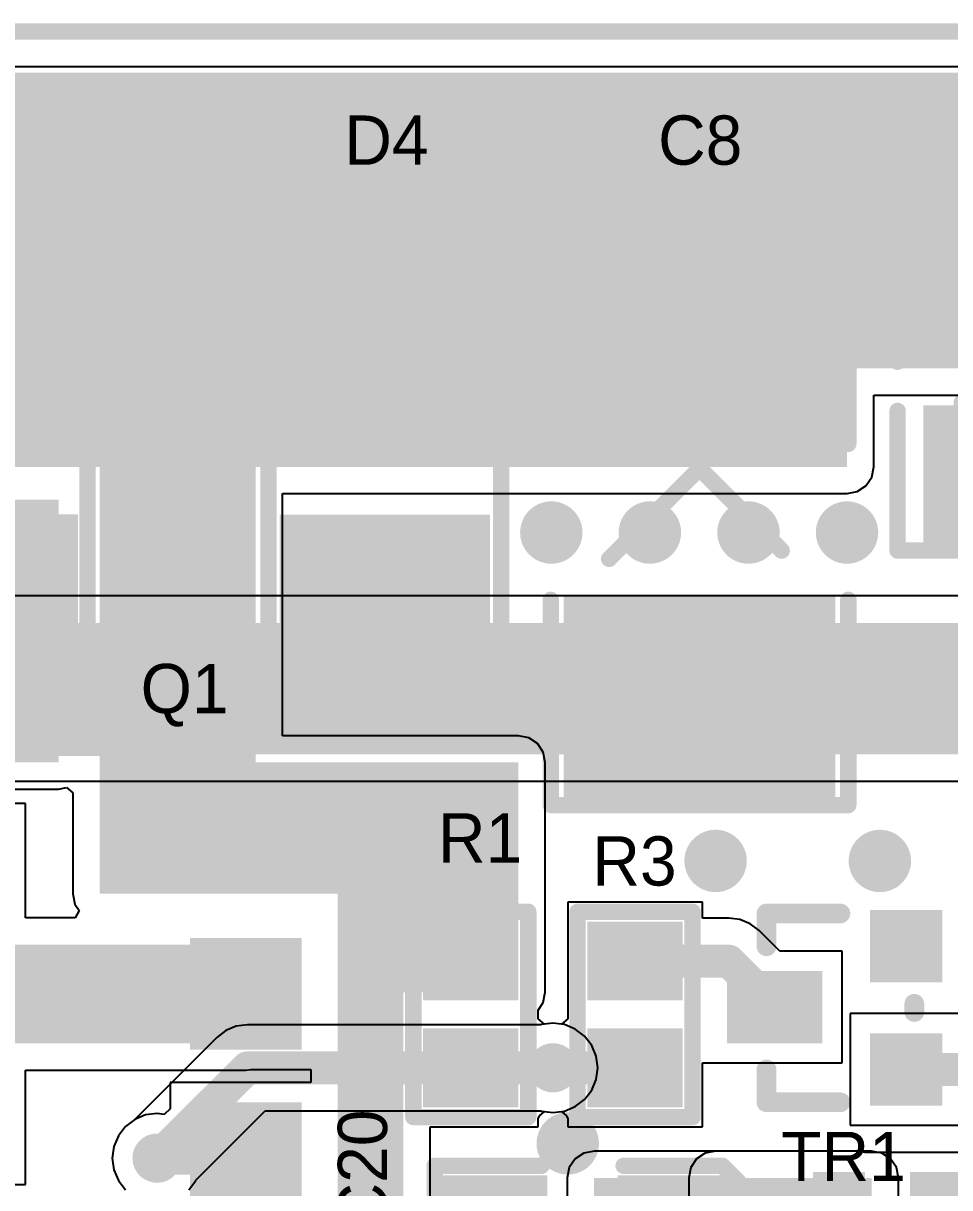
# Model space of a CAD drawing. Extents: x 1012 to 1122, y 1012 to 1122.
# Drawn here: x 1050.51 to 1064.83, y 1103.91 to 1121.92 of the extents above; entities that cross this region are included whole.
import ezdxf

# ---------------------------------------------------------------- set-up
doc = ezdxf.new("R2010")
doc.units = 0
doc.layers.get('0').update_dxf_attribs({"linetype": 'CONTINUOUS'})
for name, color, linetype in [('BOTTOMLAYER', 5, 'CONTINUOUS'), ('BOTTOMSOLDER', 6, 'CONTINUOUS'), ('KEEPOUTLAYER', 6, 'CONTINUOUS'), ('MECHANICAL1', 6, 'CONTINUOUS'), ('MULTILAYER', 9, 'CONTINUOUS'), ('TOPLAYER', 1, 'CONTINUOUS'), ('TOPOVERLAY', 2, 'CONTINUOUS'), ('TOPPASTE', 8, 'CONTINUOUS'), ('TOPSOLDER', 216, 'CONTINUOUS')]:
    doc.layers.add(name, color=color, linetype=linetype)

# ---------------------------------------------------------------- blocks, each defined once
blk = doc.blocks.new('CD7343_20')
at = {"layer": 'TOPLAYER'}
for points in [[(-1.5, -2), (1.5, -2), (-1.5, 2), (1.5, 2)], [(4.088, -2), (7.088, -2), (4.088, 2), (7.088, 2)]]:
    blk.add_solid(points, dxfattribs=at)
at = {"layer": 'TOPOVERLAY', "const_width": 0.254}
for points in [[(-1.905, 1.792), (-1.397, 2.3)], [(1.651, 2.3), (-1.397, 2.3)], [(7.239, 2.3), (4.064, 2.3)], [(7.239, -2.3), (7.239, 2.3)], [(-1.905, -1.792), (-1.905, 1.792)], [(2.032, 0), (3.302, 1.27)], [(3.429, -1.397), (2.032, 0)], [(-1.397, -2.3), (-1.905, -1.792)], [(1.651, -2.3), (-1.397, -2.3)], [(7.239, -2.3), (4.064, -2.3)]]:
    blk.add_lwpolyline(points, dxfattribs=at)
at = {"layer": 'TOPOVERLAY', "const_width": 0.127}
for points in [[(-1.46, 2.3, 1), (-1.333, 2.3, 1)], [(-1.46, 2.3, 1), (-1.333, 2.3, 1)], [(1.587, 2.3, 1), (1.714, 2.3, 1)], [(4, 2.3, 1), (4.128, 2.3, 1)], [(7.176, 2.3, 1), (7.302, 2.3, 1)], [(7.176, 2.3, 1), (7.302, 2.3, 1)], [(-1.968, 1.792, 1), (-1.841, 1.792, 1)], [(-1.968, 1.792, 1), (-1.841, 1.792, 1)], [(3.239, 1.27, 1), (3.365, 1.27, 1)], [(1.968, 0, 1), (2.095, 0, 1)], [(1.968, 0, 1), (2.095, 0, 1)], [(3.365, -1.397, 1), (3.493, -1.397, 1)], [(-1.968, -1.792, 1), (-1.841, -1.792, 1)], [(-1.968, -1.792, 1), (-1.841, -1.792, 1)], [(-1.46, -2.3, 1), (-1.333, -2.3, 1)], [(-1.46, -2.3, 1), (-1.333, -2.3, 1)], [(1.587, -2.3, 1), (1.714, -2.3, 1)], [(4, -2.3, 1), (4.128, -2.3, 1)], [(7.176, -2.3, 1), (7.302, -2.3, 1)], [(7.176, -2.3, 1), (7.302, -2.3, 1)]]:
    blk.add_lwpolyline(points, format="xyb", close=True, dxfattribs=at)
at = {"layer": 'TOPPASTE'}
for points in [[(-1.5, -2), (1.5, -2), (-1.5, 2), (1.5, 2)], [(4.088, -2), (7.088, -2), (4.088, 2), (7.088, 2)]]:
    blk.add_solid(points, dxfattribs=at)
at = {"layer": 'TOPSOLDER'}
for points in [[(-1.602, -2.102), (1.602, -2.102), (-1.602, 2.102), (1.602, 2.102)], [(3.986, -2.102), (7.19, -2.102), (3.986, 2.102), (7.19, 2.102)]]:
    blk.add_solid(points, dxfattribs=at)
blk = doc.blocks.new('CB3528_21')
at = {"layer": 'TOPLAYER'}
for points in [[(-1, -1), (1, -1), (-1, 1), (1, 1)], [(1.794, -1), (3.794, -1), (1.794, 1), (3.794, 1)]]:
    blk.add_solid(points, dxfattribs=at)
at = {"layer": 'TOPOVERLAY', "const_width": 0.254}
for points in [[(-1.27, 1.119), (-0.889, 1.5)], [(1.016, 1.5), (-0.889, 1.5)], [(3.937, 1.5), (1.778, 1.5)], [(3.937, -1.5), (3.937, 1.5)], [(-1.27, -1.119), (-1.27, 1.119)], [(1.143, 0), (1.651, 0.508)], [(1.651, -0.508), (1.143, 0)], [(-0.889, -1.5), (-1.27, -1.119)], [(1.016, -1.5), (-0.889, -1.5)], [(3.937, -1.5), (1.778, -1.5)]]:
    blk.add_lwpolyline(points, dxfattribs=at)
at = {"layer": 'TOPOVERLAY', "const_width": 0.127}
for points in [[(-0.952, 1.5, 1), (-0.825, 1.5, 1)], [(-0.952, 1.5, 1), (-0.825, 1.5, 1)], [(0.952, 1.5, 1), (1.079, 1.5, 1)], [(1.714, 1.5, 1), (1.841, 1.5, 1)], [(3.873, 1.5, 1), (4, 1.5, 1)], [(3.873, 1.5, 1), (4, 1.5, 1)], [(-1.333, 1.119, 1), (-1.206, 1.119, 1)], [(-1.333, 1.119, 1), (-1.206, 1.119, 1)], [(1.587, 0.508, 1), (1.714, 0.508, 1)], [(1.079, 0, 1), (1.206, 0, 1)], [(1.079, 0, 1), (1.206, 0, 1)], [(1.587, -0.508, 1), (1.714, -0.508, 1)], [(-1.333, -1.119, 1), (-1.206, -1.119, 1)], [(-1.333, -1.119, 1), (-1.206, -1.119, 1)], [(-0.952, -1.5, 1), (-0.825, -1.5, 1)], [(-0.952, -1.5, 1), (-0.825, -1.5, 1)], [(0.952, -1.5, 1), (1.079, -1.5, 1)], [(1.714, -1.5, 1), (1.841, -1.5, 1)], [(3.873, -1.5, 1), (4, -1.5, 1)], [(3.873, -1.5, 1), (4, -1.5, 1)]]:
    blk.add_lwpolyline(points, format="xyb", close=True, dxfattribs=at)
at = {"layer": 'TOPPASTE'}
for points in [[(-1, -1), (1, -1), (-1, 1), (1, 1)], [(1.794, -1), (3.794, -1), (1.794, 1), (3.794, 1)]]:
    blk.add_solid(points, dxfattribs=at)
at = {"layer": 'TOPSOLDER'}
for points in [[(-1.102, -1.102), (1.102, -1.102), (-1.102, 1.102), (1.102, 1.102)], [(1.692, -1.102), (3.896, -1.102), (1.692, 1.102), (3.896, 1.102)]]:
    blk.add_solid(points, dxfattribs=at)
blk = doc.blocks.new('CA3216_32')
at = {"layer": 'TOPLAYER'}
for points in [[(-0.75, -0.75), (0.75, -0.75), (-0.75, 0.75), (0.75, 0.75)], [(2.044, -0.75), (3.544, -0.75), (2.044, 0.75), (3.544, 0.75)]]:
    blk.add_solid(points, dxfattribs=at)
at = {"layer": 'TOPOVERLAY', "const_width": 0.254}
for points in [[(-0.762, 1), (-1.016, 0.746)], [(0.762, 1), (-0.762, 1)], [(3.683, 1), (2.032, 1)], [(3.683, 1), (3.683, -1)], [(-1.016, 0.746), (-1.016, -0.746)], [(1.27, 0.381), (0.889, 0)], [(1.27, -0.381), (0.889, 0)], [(-0.762, -1), (-1.016, -0.746)], [(0.762, -1), (-0.762, -1)], [(3.683, -1), (2.032, -1)]]:
    blk.add_lwpolyline(points, dxfattribs=at)
at = {"layer": 'TOPOVERLAY', "const_width": 0.127}
for points in [[(-0.825, 1, 1), (-0.699, 1, 1)], [(-0.825, 1, 1), (-0.699, 1, 1)], [(0.699, 1, 1), (0.825, 1, 1)], [(1.968, 1, 1), (2.095, 1, 1)], [(3.619, 1, 1), (3.747, 1, 1)], [(3.619, 1, 1), (3.747, 1, 1)], [(-1.079, 0.746, 1), (-0.952, 0.746, 1)], [(-1.079, 0.746, 1), (-0.952, 0.746, 1)], [(1.206, 0.381, 1), (1.333, 0.381, 1)], [(0.825, 0, 1), (0.952, 0, 1)], [(0.825, 0, 1), (0.952, 0, 1)], [(1.206, -0.381, 1), (1.333, -0.381, 1)], [(-1.079, -0.746, 1), (-0.952, -0.746, 1)], [(-1.079, -0.746, 1), (-0.952, -0.746, 1)], [(-0.825, -1, 1), (-0.699, -1, 1)], [(-0.825, -1, 1), (-0.699, -1, 1)], [(0.699, -1, 1), (0.825, -1, 1)], [(1.968, -1, 1), (2.095, -1, 1)], [(3.619, -1, 1), (3.747, -1, 1)], [(3.619, -1, 1), (3.747, -1, 1)]]:
    blk.add_lwpolyline(points, format="xyb", close=True, dxfattribs=at)
at = {"layer": 'TOPPASTE'}
for points in [[(-0.75, -0.75), (0.75, -0.75), (-0.75, 0.75), (0.75, 0.75)], [(2.044, -0.75), (3.544, -0.75), (2.044, 0.75), (3.544, 0.75)]]:
    blk.add_solid(points, dxfattribs=at)
at = {"layer": 'TOPSOLDER'}
for points in [[(-0.852, -0.852), (0.852, -0.852), (-0.852, 0.852), (0.852, 0.852)], [(1.942, -0.852), (3.646, -0.852), (1.942, 0.852), (3.646, 0.852)]]:
    blk.add_solid(points, dxfattribs=at)
blk = doc.blocks.new('SMB_100')
at = {"layer": 'TOPLAYER'}
for points in [[(1.27, 1.524), (-1.27, 1.524), (1.27, -1.524), (-1.27, -1.524)], [(5.77, 1.524), (3.23, 1.524), (5.77, -1.524), (3.23, -1.524)]]:
    blk.add_solid(points, dxfattribs=at)
at = {"layer": 'TOPOVERLAY', "const_width": 0.254}
for points in [[(-1.469, 1.803), (-1.469, -1.803)], [(-1.469, 1.8), (5.897, 1.8)], [(2.976, 1.8), (2.976, -1.8)], [(6.024, 1.8), (6.024, -1.8)], [(-1.469, -1.8), (5.897, -1.8)]]:
    blk.add_lwpolyline(points, dxfattribs=at)
at = {"layer": 'TOPOVERLAY', "const_width": 0.127}
for points in [[(-1.533, 1.803, 1), (-1.406, 1.803, 1)], [(-1.533, 1.8, 1), (-1.406, 1.8, 1)], [(2.912, 1.8, 1), (3.039, 1.8, 1)], [(5.833, 1.8, 1), (5.96, 1.8, 1)], [(5.96, 1.8, 1), (6.087, 1.8, 1)], [(-1.533, -1.8, 1), (-1.406, -1.8, 1)], [(-1.533, -1.803, 1), (-1.406, -1.803, 1)], [(2.912, -1.8, 1), (3.039, -1.8, 1)], [(5.833, -1.8, 1), (5.96, -1.8, 1)], [(5.96, -1.8, 1), (6.087, -1.8, 1)]]:
    blk.add_lwpolyline(points, format="xyb", close=True, dxfattribs=at)
at = {"layer": 'TOPPASTE'}
for points in [[(1.27, 1.524), (-1.27, 1.524), (1.27, -1.524), (-1.27, -1.524)], [(5.77, 1.524), (3.23, 1.524), (5.77, -1.524), (3.23, -1.524)]]:
    blk.add_solid(points, dxfattribs=at)
at = {"layer": 'TOPSOLDER'}
for points in [[(1.372, 1.626), (-1.372, 1.626), (1.372, -1.626), (-1.372, -1.626)], [(5.872, 1.626), (3.128, 1.626), (5.872, -1.626), (3.128, -1.626)]]:
    blk.add_solid(points, dxfattribs=at)
blk = doc.blocks.new('CC1812_105')
at = {"layer": 'TOPLAYER'}
for points in [[(-1, -1.6), (1, -1.6), (-1, 1.6), (1, 1.6)], [(3.5, -1.6), (5.5, -1.6), (3.5, 1.6), (5.5, 1.6)]]:
    blk.add_solid(points, dxfattribs=at)
at = {"layer": 'TOPOVERLAY', "const_width": 0.254}
for points in [[(-1.25, 1.85), (-1.25, -1.85)], [(-1.25, 1.85), (5.75, 1.85)], [(5.75, 1.85), (5.75, -1.85)], [(-1.25, -1.85), (5.75, -1.85)]]:
    blk.add_lwpolyline(points, dxfattribs=at)
at = {"layer": 'TOPOVERLAY', "const_width": 0.127}
for points in [[(-1.314, 1.85, 1), (-1.187, 1.85, 1)], [(-1.314, 1.85, 1), (-1.187, 1.85, 1)], [(5.687, 1.85, 1), (5.814, 1.85, 1)], [(5.687, 1.85, 1), (5.814, 1.85, 1)], [(-1.314, -1.85, 1), (-1.187, -1.85, 1)], [(-1.314, -1.85, 1), (-1.187, -1.85, 1)], [(5.687, -1.85, 1), (5.814, -1.85, 1)], [(5.687, -1.85, 1), (5.814, -1.85, 1)]]:
    blk.add_lwpolyline(points, format="xyb", close=True, dxfattribs=at)
at = {"layer": 'TOPPASTE'}
for points in [[(-1, -1.6), (1, -1.6), (-1, 1.6), (1, 1.6)], [(3.5, -1.6), (5.5, -1.6), (3.5, 1.6), (5.5, 1.6)]]:
    blk.add_solid(points, dxfattribs=at)
at = {"layer": 'TOPSOLDER'}
for points in [[(-1.102, -1.702), (1.102, -1.702), (-1.102, 1.702), (1.102, 1.702)], [(3.398, -1.702), (5.602, -1.702), (3.398, 1.702), (5.602, 1.702)]]:
    blk.add_solid(points, dxfattribs=at)
blk = doc.blocks.new('TO_252_124')
at = {"layer": 'TOPLAYER'}
for points in [[(0, 3.81), (5.08, 3.81), (0, 11.43), (5.08, 11.43)], [(-0.762, -0.762), (0.762, -0.762), (-0.762, 0.762), (0.762, 0.762)], [(1.778, -0.762), (3.302, -0.762), (1.778, 0.762), (3.302, 0.762)], [(4.318, -0.762), (5.842, -0.762), (4.318, 0.762), (5.842, 0.762)]]:
    blk.add_solid(points, dxfattribs=at)
at = {"layer": 'TOPOVERLAY', "const_width": 0.254}
for points in [[(-0.254, 12.192), (-1.27, 11.176)], [(-0.254, 12.192), (5.588, 12.192)], [(5.588, 12.192), (6.35, 11.43)], [(6.35, 11.43), (6.35, 0)], [(-1.27, 11.176), (-1.27, 0)]]:
    blk.add_lwpolyline(points, dxfattribs=at)
at = {"layer": 'TOPOVERLAY', "const_width": 0.127}
for points in [[(-0.3175, 12.192, 1), (-0.1905, 12.192, 1)], [(-0.3175, 12.192, 1), (-0.1905, 12.192, 1)], [(5.5245, 12.192, 1), (5.6515, 12.192, 1)], [(5.5245, 12.192, 1), (5.6515, 12.192, 1)], [(6.2865, 11.43, 1), (6.4135, 11.43, 1)], [(6.2865, 11.43, 1), (6.4135, 11.43, 1)], [(-1.3335, 11.176, 1), (-1.2065, 11.176, 1)], [(-1.3335, 11.176, 1), (-1.2065, 11.176, 1)], [(-1.3335, 0, 1), (-1.2065, 0, 1)], [(6.2865, 0, 1), (6.4135, 0, 1)]]:
    blk.add_lwpolyline(points, format="xyb", close=True, dxfattribs=at)
at = {"layer": 'TOPPASTE'}
for points in [[(0, 3.81), (5.08, 3.81), (0, 11.43), (5.08, 11.43)], [(-0.762, -0.762), (0.762, -0.762), (-0.762, 0.762), (0.762, 0.762)], [(1.778, -0.762), (3.302, -0.762), (1.778, 0.762), (3.302, 0.762)], [(4.318, -0.762), (5.842, -0.762), (4.318, 0.762), (5.842, 0.762)]]:
    blk.add_solid(points, dxfattribs=at)
at = {"layer": 'TOPSOLDER'}
for points in [[(-0.1016, 3.7084), (5.1816, 3.7084), (-0.1016, 11.5316), (5.1816, 11.5316)], [(-0.8636, -0.8636), (0.8636, -0.8636), (-0.8636, 0.8636), (0.8636, 0.8636)], [(1.6764, -0.8636), (3.4036, -0.8636), (1.6764, 0.8636), (3.4036, 0.8636)], [(4.2164, -0.8636), (5.9436, -0.8636), (4.2164, 0.8636), (5.9436, 0.8636)]]:
    blk.add_solid(points, dxfattribs=at)
blk = doc.blocks.new('CC0603_127')
at = {"layer": 'TOPLAYER'}
for points in [[(-0.508, -0.635), (0.508, -0.635), (-0.508, 0.635), (0.508, 0.635)], [(1.143, -0.635), (2.159, -0.635), (1.143, 0.635), (2.159, 0.635)]]:
    blk.add_solid(points, dxfattribs=at)
at = {"layer": 'TOPOVERLAY', "const_width": 0.254}
for points in [[(-0.762, 0.889), (-0.508, 0.889)], [(-0.762, 0.889), (-0.762, -0.889)], [(-0.508, 0.889), (2.413, 0.889)], [(2.413, 0.889), (2.413, -0.889)], [(-0.762, -0.889), (2.413, -0.889)]]:
    blk.add_lwpolyline(points, dxfattribs=at)
at = {"layer": 'TOPOVERLAY', "const_width": 0.127}
for points in [[(-0.8255, 0.889, 1), (-0.6985, 0.889, 1)], [(-0.8255, 0.889, 1), (-0.6985, 0.889, 1)], [(-0.5715, 0.889, 1), (-0.4445, 0.889, 1)], [(-0.5715, 0.889, 1), (-0.4445, 0.889, 1)], [(2.3495, 0.889, 1), (2.4765, 0.889, 1)], [(2.3495, 0.889, 1), (2.4765, 0.889, 1)], [(-0.8255, -0.889, 1), (-0.6985, -0.889, 1)], [(-0.8255, -0.889, 1), (-0.6985, -0.889, 1)], [(2.3495, -0.889, 1), (2.4765, -0.889, 1)], [(2.3495, -0.889, 1), (2.4765, -0.889, 1)]]:
    blk.add_lwpolyline(points, format="xyb", close=True, dxfattribs=at)
at = {"layer": 'TOPPASTE'}
for points in [[(-0.508, -0.635), (0.508, -0.635), (-0.508, 0.635), (0.508, 0.635)], [(1.143, -0.635), (2.159, -0.635), (1.143, 0.635), (2.159, 0.635)]]:
    blk.add_solid(points, dxfattribs=at)
at = {"layer": 'TOPSOLDER'}
for points in [[(-0.6096, -0.7366), (0.6096, -0.7366), (-0.6096, 0.7366), (0.6096, 0.7366)], [(1.0414, -0.7366), (2.2606, -0.7366), (1.0414, 0.7366), (2.2606, 0.7366)]]:
    blk.add_solid(points, dxfattribs=at)
blk = doc.blocks.new('CC0603_129')
at = {"layer": 'TOPLAYER'}
for points in [[(-0.508, -0.635), (0.508, -0.635), (-0.508, 0.635), (0.508, 0.635)], [(1.143, -0.635), (2.159, -0.635), (1.143, 0.635), (2.159, 0.635)]]:
    blk.add_solid(points, dxfattribs=at)
at = {"layer": 'TOPOVERLAY', "const_width": 0.254}
for points in [[(-0.762, 0.889), (-0.762, -0.889)], [(-0.762, 0.889), (-0.508, 0.889)], [(-0.508, 0.889), (2.413, 0.889)], [(2.413, 0.889), (2.413, -0.889)], [(-0.762, -0.889), (2.413, -0.889)]]:
    blk.add_lwpolyline(points, dxfattribs=at)
at = {"layer": 'TOPOVERLAY', "const_width": 0.127}
for points in [[(-0.8255, 0.889, 1), (-0.6985, 0.889, 1)], [(-0.8255, 0.889, 1), (-0.6985, 0.889, 1)], [(-0.5715, 0.889, 1), (-0.4445, 0.889, 1)], [(-0.5715, 0.889, 1), (-0.4445, 0.889, 1)], [(2.3495, 0.889, 1), (2.4765, 0.889, 1)], [(2.3495, 0.889, 1), (2.4765, 0.889, 1)], [(-0.8255, -0.889, 1), (-0.6985, -0.889, 1)], [(-0.8255, -0.889, 1), (-0.6985, -0.889, 1)], [(2.3495, -0.889, 1), (2.4765, -0.889, 1)], [(2.3495, -0.889, 1), (2.4765, -0.889, 1)]]:
    blk.add_lwpolyline(points, format="xyb", close=True, dxfattribs=at)
at = {"layer": 'TOPPASTE'}
for points in [[(-0.508, -0.635), (0.508, -0.635), (-0.508, 0.635), (0.508, 0.635)], [(1.143, -0.635), (2.159, -0.635), (1.143, 0.635), (2.159, 0.635)]]:
    blk.add_solid(points, dxfattribs=at)
at = {"layer": 'TOPSOLDER'}
for points in [[(-0.6096, -0.7366), (0.6096, -0.7366), (-0.6096, 0.7366), (0.6096, 0.7366)], [(1.0414, -0.7366), (2.2606, -0.7366), (1.0414, 0.7366), (2.2606, 0.7366)]]:
    blk.add_solid(points, dxfattribs=at)
blk = doc.blocks.new('SOT_23W_229')
at = {"layer": 'TOPLAYER'}
for points in [[(0.508, 1.397), (1.422, 1.397), (0.508, 2.667), (1.422, 2.667)], [(-0.457, -0.457), (0.457, -0.457), (-0.457, 0.457), (0.457, 0.457)], [(1.448, -0.457), (2.362, -0.457), (1.448, 0.457), (2.362, 0.457)]]:
    blk.add_solid(points, dxfattribs=at)
at = {"layer": 'TOPOVERLAY', "const_width": 0.305}
for points in [[(-0.508, 2.159), (-0.508, 1.016)], [(-0.508, 2.159), (0, 2.159)], [(1.905, 2.159), (2.413, 2.159)], [(2.413, 2.159), (2.413, 1.016)], [(0.889, -0.127), (1.016, -0.127)]]:
    blk.add_lwpolyline(points, dxfattribs=at)
at = {"layer": 'TOPOVERLAY', "const_width": 0.152}
for points in [[(-0.585, 2.159, 1), (-0.432, 2.159, 1)], [(-0.585, 2.159, 1), (-0.432, 2.159, 1)], [(-0.077, 2.159, 1), (0.076, 2.159, 1)], [(1.828, 2.159, 1), (1.981, 2.159, 1)], [(2.336, 2.159, 1), (2.489, 2.159, 1)], [(2.336, 2.159, 1), (2.489, 2.159, 1)], [(-0.585, 1.016, 1), (-0.432, 1.016, 1)], [(2.336, 1.016, 1), (2.489, 1.016, 1)], [(0.812, -0.127, 1), (0.965, -0.127, 1)], [(0.939, -0.127, 1), (1.092, -0.127, 1)]]:
    blk.add_lwpolyline(points, format="xyb", close=True, dxfattribs=at)
at = {"layer": 'TOPPASTE'}
for points in [[(0.508, 1.397), (1.422, 1.397), (0.508, 2.667), (1.422, 2.667)], [(-0.457, -0.457), (0.457, -0.457), (-0.457, 0.457), (0.457, 0.457)], [(1.448, -0.457), (2.362, -0.457), (1.448, 0.457), (2.362, 0.457)]]:
    blk.add_solid(points, dxfattribs=at)
at = {"layer": 'TOPSOLDER'}
for points in [[(0.406, 1.295), (1.524, 1.295), (0.406, 2.769), (1.524, 2.769)], [(-0.559, -0.559), (0.559, -0.559), (-0.559, 0.559), (0.559, 0.559)], [(1.346, -0.559), (2.464, -0.559), (1.346, 0.559), (2.464, 0.559)]]:
    blk.add_solid(points, dxfattribs=at)
blk = doc.blocks.new('SOT_89_234')
at = {"layer": 'TOPLAYER'}
for points in [[(2.32, 4.9), (0.52, 4.9), (2.32, 3.1), (0.52, 3.1)], [(0.3, 0.8), (-0.3, 0.8), (0.3, -0.8), (-0.3, -0.8)], [(1.72, 0.8), (1.12, 0.8), (1.72, -0.8), (1.12, -0.8)], [(3.22, 0.8), (2.62, 0.8), (3.22, -0.8), (2.62, -0.8)]]:
    blk.add_solid(points, dxfattribs=at)
at = {"layer": 'TOPOVERLAY', "const_width": 0.254}
for points in [[(-0.5, 2.5), (-0.5, 1)], [(3.5, 2.5), (-0.5, 2.5)], [(3.5, 2.5), (3.5, 1)], [(3.5, 1), (-0.5, 1)]]:
    blk.add_lwpolyline(points, dxfattribs=at)
at = {"layer": 'TOPOVERLAY', "const_width": 0.127}
for points in [[(-0.563, 2.5, 1), (-0.436, 2.5, 1)], [(-0.563, 2.5, 1), (-0.436, 2.5, 1)], [(3.436, 2.5, 1), (3.563, 2.5, 1)], [(3.436, 2.5, 1), (3.563, 2.5, 1)], [(-0.563, 1, 1), (-0.436, 1, 1)], [(-0.563, 1, 1), (-0.436, 1, 1)], [(3.436, 1, 1), (3.563, 1, 1)], [(3.436, 1, 1), (3.563, 1, 1)]]:
    blk.add_lwpolyline(points, format="xyb", close=True, dxfattribs=at)
at = {"layer": 'TOPPASTE'}
for points in [[(2.32, 4.9), (0.52, 4.9), (2.32, 3.1), (0.52, 3.1)], [(0.3, 0.8), (-0.3, 0.8), (0.3, -0.8), (-0.3, -0.8)], [(1.72, 0.8), (1.12, 0.8), (1.72, -0.8), (1.12, -0.8)], [(3.22, 0.8), (2.62, 0.8), (3.22, -0.8), (2.62, -0.8)]]:
    blk.add_solid(points, dxfattribs=at)
at = {"layer": 'TOPSOLDER'}
for points in [[(2.422, 5.002), (0.418, 5.002), (2.422, 2.998), (0.418, 2.998)], [(0.402, 0.902), (-0.402, 0.902), (0.402, -0.902), (-0.402, -0.902)], [(1.822, 0.902), (1.018, 0.902), (1.822, -0.902), (1.018, -0.902)], [(3.322, 0.902), (2.518, 0.902), (3.322, -0.902), (2.518, -0.902)]]:
    blk.add_solid(points, dxfattribs=at)

msp = doc.modelspace()

# ---------------------------------------------------------------- linework, layer by layer
at = {"layer": 'BOTTOMLAYER'}
for p, q in [((1014.783, 1121.251), (1067.555, 1121.251)), ((1097.153, 1113.066), (1037.803, 1113.066)), ((1037.209, 1110.196), (1067.677, 1110.196)), ((1053.64, 1106.34), (1053.502, 1106.235)), ((1053.801, 1106.407), (1053.64, 1106.34)), ((1053.973, 1106.43), (1053.801, 1106.407)), ((1058.513, 1106.43), (1053.973, 1106.43)), ((1058.518, 1106.432), (1058.513, 1106.43)), ((1058.697, 1106.455), (1058.518, 1106.432)), ((1058.876, 1106.432), (1058.697, 1106.455)), ((1059.043, 1106.363), (1058.876, 1106.432)), ((1059.187, 1106.253), (1059.043, 1106.363)), ((1053.502, 1106.235), (1052.235, 1104.968)), ((1053.502, 1106.235), (1053.502, 1106.235)), ((1059.296, 1106.109), (1059.187, 1106.253)), ((1059.366, 1105.943), (1059.296, 1106.109)), ((1059.389, 1105.764), (1059.366, 1105.943)), ((1059.366, 1105.585), (1059.389, 1105.764)), ((1059.187, 1105.274), (1059.296, 1105.418)), ((1059.296, 1105.418), (1059.366, 1105.585)), ((1059.043, 1105.165), (1059.187, 1105.274)), ((1053.177, 1104.026), (1054.249, 1105.098)), ((1054.249, 1105.098), (1058.513, 1105.098)), ((1058.513, 1105.098), (1058.518, 1105.095)), ((1058.518, 1105.095), (1058.697, 1105.072)), ((1058.697, 1105.072), (1058.876, 1105.095)), ((1058.876, 1105.095), (1059.043, 1105.165)), ((1052.23, 1104.966), (1052.087, 1104.856)), ((1052.235, 1104.968), (1052.23, 1104.966)), ((1051.977, 1104.712), (1051.908, 1104.546)), ((1052.087, 1104.856), (1051.977, 1104.712)), ((1051.908, 1104.546), (1051.884, 1104.367)), ((1051.884, 1104.367), (1051.908, 1104.188)), ((1060.919, 1104.355), (1060.829, 1104.22)), ((1061.053, 1104.445), (1060.919, 1104.355)), ((1061.212, 1104.476), (1061.053, 1104.445)), ((1063.625, 1104.476), (1061.212, 1104.476)), ((1063.784, 1104.445), (1063.625, 1104.476)), ((1063.918, 1104.355), (1063.784, 1104.445)), ((1064.008, 1104.22), (1063.918, 1104.355)), ((1051.908, 1104.188), (1051.977, 1104.021)), ((1060.829, 1104.22), (1060.798, 1104.062)), ((1064.039, 1104.062), (1064.008, 1104.22)), ((1051.977, 1104.021), (1052.087, 1103.877)), ((1053.065, 1103.877), (1053.175, 1104.021)), ((1053.175, 1104.021), (1053.177, 1104.026)), ((1060.798, 1104.062), (1060.798, 1103.027)), ((1064.039, 1102.233), (1064.039, 1104.062))]:
    msp.add_line(p, q, dxfattribs=at)
for points, const_width in [([(1058.482, 1114.044, 1), (1058.862, 1114.044, 1)], 0.381), ([(1060.005, 1114.044, 1), (1060.387, 1114.044, 1)], 0.381), ([(1061.53, 1114.044, 1), (1061.91, 1114.044, 1)], 0.381), ([(1063.053, 1114.044, 1), (1063.435, 1114.044, 1)], 0.381), ([(1061.022, 1108.964, 1), (1061.402, 1108.964, 1)], 0.381), ([(1063.562, 1108.964, 1), (1063.943, 1108.964, 1)], 0.381), ([(1053.846, 1105.764, 1), (1054.1, 1105.764, 1)], 0.254), ([(1053.846, 1105.764, 1), (1054.1, 1105.764, 1)], 0.254), ([(1058.558, 1105.764, 1), (1058.837, 1105.764, 1)], 0.279), ([(1058.57, 1105.764, 1), (1058.824, 1105.764, 1)], 0.254), ([(1058.736, 1104.595, 1), (1059.117, 1104.595, 1)], 0.381), ([(1052.436, 1104.367, 1), (1052.716, 1104.367, 1)], 0.279), ([(1052.449, 1104.367, 1), (1052.703, 1104.367, 1)], 0.254)]:
    msp.add_lwpolyline(points, format="xyb", close=True, dxfattribs=dict(at, const_width=const_width))
for points, const_width in [([(1037.209, 1111.631), (1097.153, 1111.631)], 2.032), ([(1052.576, 1104.367), (1053.973, 1105.764)], 0.508), ([(1053.973, 1105.764), (1058.697, 1105.764)], 0.508)]:
    msp.add_lwpolyline(points, dxfattribs=dict(at, const_width=const_width))
msp.add_solid([(1061.212, 1102.233), (1063.625, 1102.233), (1061.212, 1104.062), (1063.625, 1104.062)], dxfattribs=at)
at = {"layer": 'BOTTOMSOLDER'}
for points, const_width in [([(1058.431, 1114.044, 1), (1058.913, 1114.044, 1)], 0.483), ([(1059.955, 1114.044, 1), (1060.437, 1114.044, 1)], 0.483), ([(1061.479, 1114.044, 1), (1061.961, 1114.044, 1)], 0.483), ([(1063.003, 1114.044, 1), (1063.485, 1114.044, 1)], 0.483), ([(1060.971, 1108.964, 1), (1061.453, 1108.964, 1)], 0.483), ([(1063.511, 1108.964, 1), (1063.993, 1108.964, 1)], 0.483), ([(1058.507, 1105.764, 1), (1058.888, 1105.764, 1)], 0.381), ([(1058.685, 1104.595, 1), (1059.167, 1104.595, 1)], 0.483), ([(1052.386, 1104.367, 1), (1052.766, 1104.367, 1)], 0.381)]:
    msp.add_lwpolyline(points, format="xyb", close=True, dxfattribs=dict(at, const_width=const_width))
at = {"layer": 'KEEPOUTLAYER', "const_width": 0.254}
msp.add_lwpolyline([(1014.782, 1121.795), (1118.782, 1121.795)], dxfattribs=at)
at = {"layer": 'MECHANICAL1', "const_width": 0.254}
msp.add_lwpolyline([(1014.782, 1121.795), (1118.782, 1121.795)], dxfattribs=at)
at = {"layer": 'MULTILAYER'}
for points, const_width in [([(1058.482, 1114.044, 1), (1058.862, 1114.044, 1)], 0.381), ([(1060.005, 1114.044, 1), (1060.387, 1114.044, 1)], 0.381), ([(1061.53, 1114.044, 1), (1061.91, 1114.044, 1)], 0.381), ([(1063.053, 1114.044, 1), (1063.435, 1114.044, 1)], 0.381), ([(1061.022, 1108.964, 1), (1061.402, 1108.964, 1)], 0.381), ([(1063.562, 1108.964, 1), (1063.943, 1108.964, 1)], 0.381), ([(1058.558, 1105.764, 1), (1058.837, 1105.764, 1)], 0.279), ([(1058.736, 1104.595, 1), (1059.117, 1104.595, 1)], 0.381), ([(1052.436, 1104.367, 1), (1052.716, 1104.367, 1)], 0.279)]:
    msp.add_lwpolyline(points, format="xyb", close=True, dxfattribs=dict(at, const_width=const_width))
at = {"layer": 'TOPLAYER'}
for p, q in [((1063.658, 1115.06), (1063.658, 1116.17)), ((1063.658, 1116.17), (1066.8, 1116.17)), ((1063.627, 1114.901), (1063.658, 1115.06)), ((1063.537, 1114.767), (1063.627, 1114.901)), ((1054.514, 1110.902), (1054.514, 1114.646)), ((1054.514, 1114.646), (1063.244, 1114.646)), ((1063.244, 1114.646), (1063.403, 1114.677)), ((1063.403, 1114.677), (1063.537, 1114.767)), ((1058.164, 1110.902), (1054.514, 1110.902)), ((1058.323, 1110.871), (1058.164, 1110.902)), ((1058.457, 1110.781), (1058.323, 1110.871)), ((1058.547, 1110.647), (1058.457, 1110.781)), ((1058.578, 1110.488), (1058.547, 1110.647)), ((1058.578, 1108.888), (1058.578, 1110.488)), ((1041.908, 1110.074), (1051.052, 1110.074)), ((1051.052, 1110.074), (1051.174, 1110.098)), ((1051.174, 1110.098), (1051.273, 1110.017)), ((1051.273, 1110.017), (1051.273, 1108.456)), ((1050.544, 1109.853), (1042.111, 1109.853)), ((1050.544, 1108.085), (1050.544, 1109.853)), ((1058.578, 1106.932), (1058.578, 1108.888)), ((1051.273, 1108.456), (1051.304, 1108.297)), ((1051.304, 1108.297), (1051.371, 1108.197)), ((1061.009, 1108.329), (1058.926, 1108.329)), ((1058.926, 1108.329), (1058.926, 1106.522)), ((1061.009, 1108.081), (1061.009, 1108.329)), ((1051.371, 1108.197), (1051.311, 1108.085)), ((1051.311, 1108.085), (1050.544, 1108.085)), ((1061.415, 1108.081), (1061.009, 1108.081)), ((1061.588, 1108.058), (1061.415, 1108.081)), ((1061.415, 1108.081), (1061.415, 1108.081)), ((1061.748, 1107.991), (1061.588, 1108.058)), ((1061.886, 1107.886), (1061.748, 1107.991)), ((1062.205, 1107.567), (1061.886, 1107.886)), ((1063.168, 1107.567), (1062.205, 1107.567)), ((1063.168, 1105.84), (1063.168, 1107.567)), ((1058.547, 1106.773), (1058.578, 1106.932)), ((1058.469, 1106.657), (1058.547, 1106.773)), ((1058.469, 1106.522), (1058.469, 1106.657)), ((1058.564, 1106.438), (1058.469, 1106.522)), ((1058.926, 1106.522), (1058.831, 1106.438)), ((1065.022, 1106.602), (1063.295, 1106.602)), ((1063.295, 1106.602), (1063.295, 1104.875)), ((1058.697, 1106.455), (1058.564, 1106.438)), ((1058.831, 1106.438), (1058.697, 1106.455)), ((1061.009, 1104.849), (1061.009, 1105.84)), ((1061.009, 1105.84), (1061.085, 1105.84)), ((1061.085, 1105.84), (1061.085, 1105.84)), ((1061.085, 1105.84), (1063.168, 1105.84)), ((1050.544, 1103.96), (1050.544, 1105.728)), ((1050.544, 1105.728), (1053.948, 1105.728)), ((1053.948, 1105.728), (1054.024, 1105.738)), ((1054.024, 1105.738), (1054.956, 1105.738)), ((1054.956, 1105.738), (1054.956, 1105.535)), ((1054.956, 1105.535), (1052.779, 1105.535)), ((1052.779, 1105.535), (1052.779, 1105.128)), ((1052.576, 1105.058), (1052.397, 1105.035)), ((1052.684, 1105.044), (1052.576, 1105.058)), ((1052.779, 1105.128), (1052.684, 1105.044)), ((1058.488, 1105.023), (1058.564, 1105.089)), ((1058.564, 1105.089), (1058.697, 1105.072)), ((1058.697, 1105.072), (1058.831, 1105.089)), ((1058.831, 1105.089), (1058.907, 1105.023)), ((1052.23, 1104.966), (1052.087, 1104.856)), ((1052.397, 1105.035), (1052.23, 1104.966)), ((1058.469, 1104.976), (1058.488, 1105.023)), ((1058.469, 1104.849), (1058.469, 1104.976)), ((1058.907, 1105.023), (1058.926, 1104.976)), ((1058.926, 1104.976), (1058.926, 1104.849)), ((1063.295, 1104.875), (1065.022, 1104.875)), ((1051.977, 1104.712), (1051.908, 1104.546)), ((1052.087, 1104.856), (1051.977, 1104.712)), ((1056.8, 1103.376), (1056.8, 1104.849)), ((1056.8, 1104.849), (1058.469, 1104.849)), ((1058.926, 1104.849), (1061.009, 1104.849)), ((1051.908, 1104.546), (1051.884, 1104.367)), ((1051.884, 1104.367), (1051.908, 1104.188)), ((1059.039, 1104.355), (1058.95, 1104.22)), ((1059.174, 1104.445), (1059.039, 1104.355)), ((1059.332, 1104.476), (1059.174, 1104.445)), ((1063.422, 1104.476), (1059.332, 1104.476)), ((1063.526, 1104.455), (1063.422, 1104.476)), ((1063.824, 1104.455), (1063.526, 1104.455)), ((1063.912, 1104.455), (1063.824, 1104.455)), ((1063.824, 1104.455), (1063.824, 1104.455)), ((1065.324, 1104.455), (1063.912, 1104.455)), ((1063.912, 1104.455), (1063.912, 1104.455)), ((1063.912, 1104.455), (1063.912, 1104.455)), ((1063.912, 1104.455), (1063.912, 1104.455)), ((1051.908, 1104.188), (1051.977, 1104.021)), ((1058.95, 1104.22), (1058.918, 1104.062)), ((1051.977, 1104.021), (1052.087, 1103.877)), ((1058.918, 1104.062), (1058.918, 1100.484)), ((1046.666, 1103.96), (1050.544, 1103.96))]:
    msp.add_line(p, q, dxfattribs=at)
for points, const_width in [([(1058.482, 1114.044, 1), (1058.862, 1114.044, 1)], 0.381), ([(1060.005, 1114.044, 1), (1060.387, 1114.044, 1)], 0.381), ([(1061.53, 1114.044, 1), (1061.91, 1114.044, 1)], 0.381), ([(1063.053, 1114.044, 1), (1063.435, 1114.044, 1)], 0.381), ([(1055.624, 1109.091, 1), (1056.132, 1109.091, 1)], 0.508), ([(1061.022, 1108.964, 1), (1061.402, 1108.964, 1)], 0.381), ([(1063.562, 1108.964, 1), (1063.943, 1108.964, 1)], 0.381), ([(1053.567, 1106.907, 1), (1054.329, 1106.907, 1)], 0.762), ([(1059.84, 1107.415, 1), (1060.094, 1107.415, 1)], 0.254), ([(1061.288, 1107.415, 1), (1061.542, 1107.415, 1)], 0.254), ([(1061.288, 1107.415, 1), (1061.542, 1107.415, 1)], 0.254), ([(1061.999, 1106.704, 1), (1062.253, 1106.704, 1)], 0.254), ([(1057.3, 1105.764, 1), (1057.554, 1105.764, 1)], 0.254), ([(1058.558, 1105.764, 1), (1058.837, 1105.764, 1)], 0.279), ([(1059.84, 1105.764, 1), (1060.094, 1105.764, 1)], 0.254), ([(1064.031, 1105.739, 1), (1064.285, 1105.739, 1)], 0.254), ([(1058.736, 1104.595, 1), (1059.117, 1104.595, 1)], 0.381), ([(1052.436, 1104.367, 1), (1052.716, 1104.367, 1)], 0.279), ([(1052.449, 1104.367, 1), (1052.703, 1104.367, 1)], 0.254), ([(1053.821, 1104.367, 1), (1054.075, 1104.367, 1)], 0.254)]:
    msp.add_lwpolyline(points, format="xyb", close=True, dxfattribs=dict(at, const_width=const_width))
for points, const_width in [([(1055.878, 1103.376), (1055.878, 1109.091)], 1.016), ([(1046.328, 1106.907), (1053.948, 1106.907)], 1.524), ([(1059.967, 1107.415), (1061.415, 1107.415)], 0.508), ([(1061.415, 1107.415), (1062.126, 1106.704)], 0.508), ([(1057.427, 1105.764), (1059.967, 1105.764)], 0.508), ([(1064.158, 1105.739), (1068.654, 1105.739)], 0.508), ([(1052.576, 1104.367), (1053.948, 1104.367)], 0.508)]:
    msp.add_lwpolyline(points, dxfattribs=dict(at, const_width=const_width))
for points in [[(1048.004, 1115.06), (1063.244, 1115.06), (1048.004, 1121.156), (1063.244, 1121.156)], [(1062.228, 1116.584), (1066.8, 1116.584), (1062.228, 1121.156), (1066.8, 1121.156)], [(1051.687, 1108.456), (1054.1, 1108.456), (1051.687, 1115.822), (1054.1, 1115.822)], [(1041.908, 1110.488), (1051.052, 1110.488), (1041.908, 1114.552), (1051.052, 1114.552)], [(1053.084, 1108.456), (1058.164, 1108.456), (1053.084, 1110.488), (1058.164, 1110.488)], [(1056.132, 1106.932), (1058.164, 1106.932), (1056.132, 1108.888), (1058.164, 1108.888)], [(1059.332, 1100.226), (1062.228, 1100.226), (1059.332, 1104.062), (1062.228, 1104.062)], [(1061.72, 1101.852), (1063.422, 1101.852), (1061.72, 1104.062), (1063.422, 1104.062)]]:
    msp.add_solid(points, dxfattribs=at)
at = {"layer": 'TOPOVERLAY', "const_width": 0.127}
msp.add_lwpolyline([(1038.282, 1120.658), (1095.282, 1120.658)], dxfattribs=at)
at = {"layer": 'TOPSOLDER'}
for points, const_width in [([(1058.431, 1114.044, 1), (1058.913, 1114.044, 1)], 0.483), ([(1059.955, 1114.044, 1), (1060.437, 1114.044, 1)], 0.483), ([(1061.479, 1114.044, 1), (1061.961, 1114.044, 1)], 0.483), ([(1063.003, 1114.044, 1), (1063.485, 1114.044, 1)], 0.483), ([(1060.971, 1108.964, 1), (1061.453, 1108.964, 1)], 0.483), ([(1063.511, 1108.964, 1), (1063.993, 1108.964, 1)], 0.483), ([(1058.507, 1105.764, 1), (1058.888, 1105.764, 1)], 0.381), ([(1058.685, 1104.595, 1), (1059.167, 1104.595, 1)], 0.483), ([(1052.386, 1104.367, 1), (1052.766, 1104.367, 1)], 0.381)]:
    msp.add_lwpolyline(points, format="xyb", close=True, dxfattribs=dict(at, const_width=const_width))

# ---------------------------------------------------------------- block references
for name, p, rotation in [('CC1812_105', (1049.651, 1113.222), 90), ('SMB_100', (1056.098, 1112.948), 90), ('CD7343_20', (1060.964, 1117.067), 270), ('CB3528_21', (1065.526, 1117.702), 270), ('TO_252_124', (1053.948, 1104.367), 90), ('CC0603_127', (1057.427, 1105.764), 90), ('CC0603_129', (1059.967, 1105.764), 90), ('SOT_23W_229', (1064.158, 1105.739), 90), ('CA3216_32', (1060.552, 1103.249), 180), ('SOT_89_234', (1066.038, 1103.249), 180)]:
    msp.add_blockref(name, p, dxfattribs=dict(rotation=rotation))

# ---------------------------------------------------------------- texts
at = {"layer": 'TOPOVERLAY'}
for s, p in [('D4', (1055.472, 1119.734)), ('C8', (1060.323, 1119.734)), ('Q1', (1052.322, 1111.25)), ('R1', (1056.919, 1108.939)), ('R3', (1059.307, 1108.583)), ('TR1', (1062.228, 1104.011))]:
    msp.add_text(s, height=0.762, dxfattribs=at).set_placement(p)
msp.add_text('C20', height=0.762, rotation=90, dxfattribs=at).set_placement((1056.132, 1103.249))

doc.saveas('drawing.dxf')
